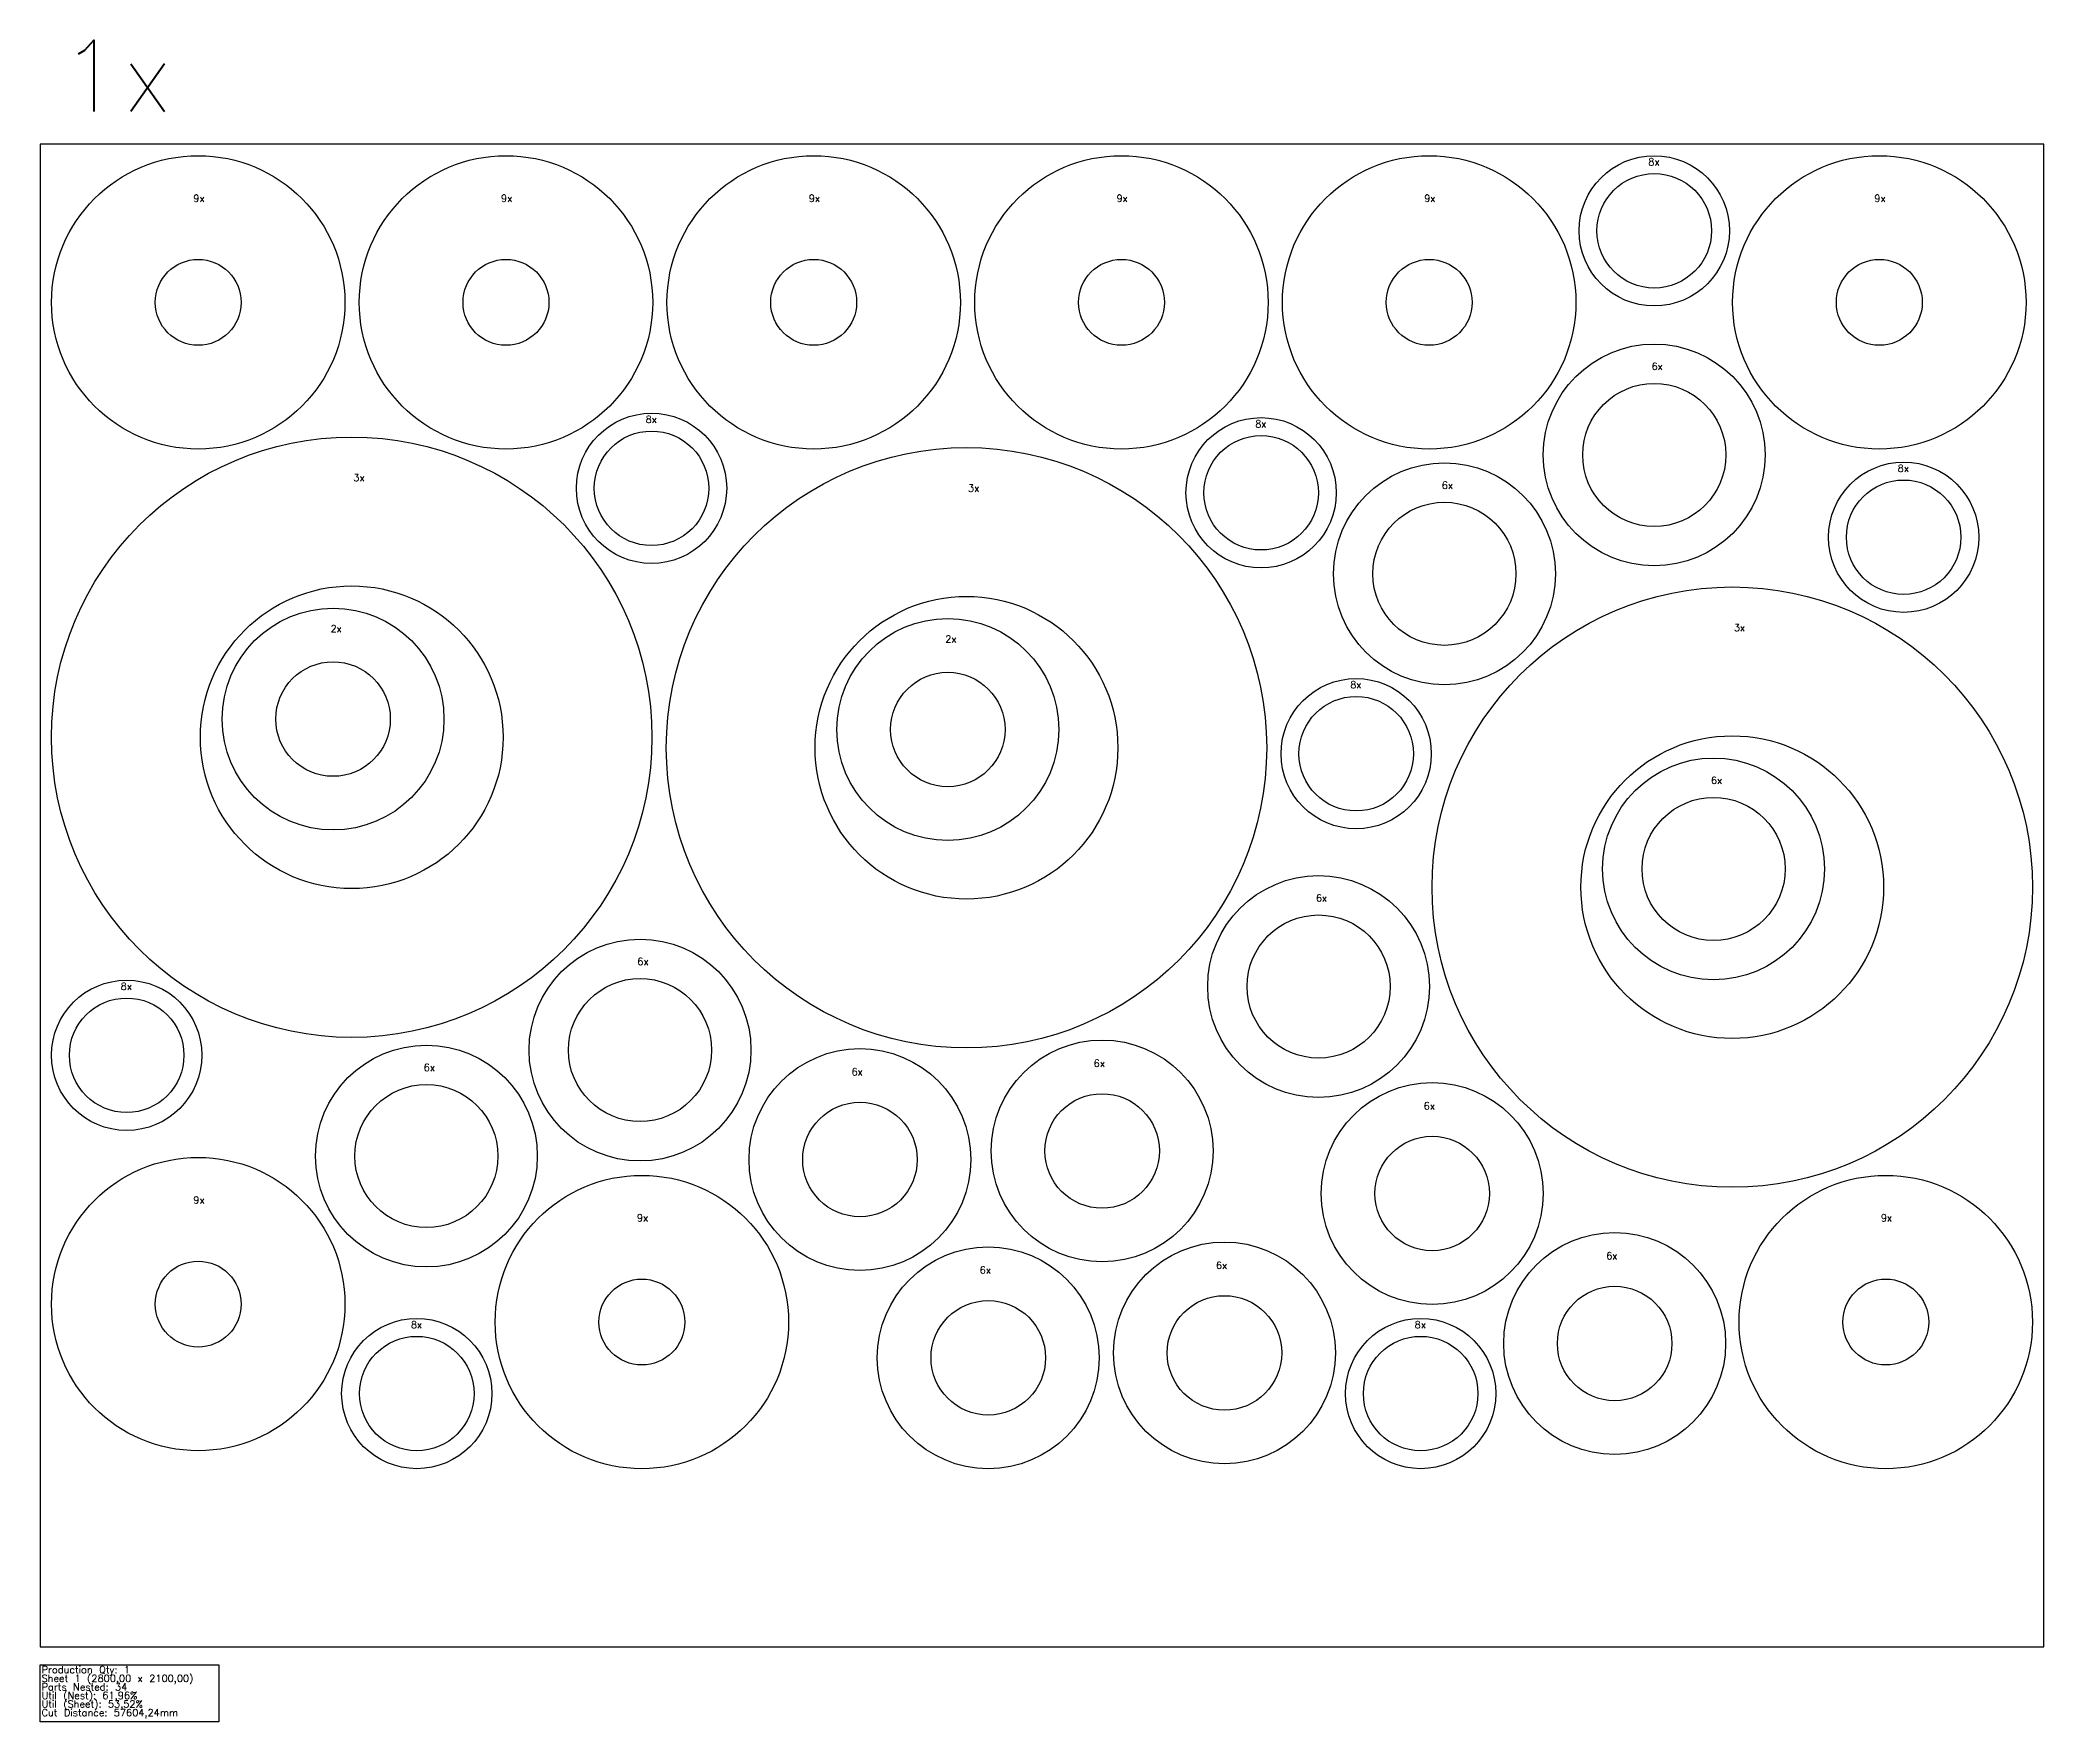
# Model space of a CAD drawing. Header units: millimetres. Extents: x 0 to 2800, y -105 to 2246.
import ezdxf

# ---------------------------------------------------------------- set-up
doc = ezdxf.new("R2010")
doc.units = ezdxf.units.MM
for name, color, linetype in [('--NestedParts--', 7, 'Continuous'), ('sheet', 24, 'Continuous'), ('Stats', 7, 'Continuous'), ('Texto', 7, 'Continuous')]:
    doc.layers.add(name, color=color, linetype=linetype)
doc.styles.get("Standard").update_dxf_attribs({"font": 'txt.shx'})

msp = doc.modelspace()

# ---------------------------------------------------------------- linework, layer by layer
at = {"layer": '--NestedParts--', "color": 7}
for centre, radius in [((221, 1879), 205), ((651, 1879), 205), ((1081, 1879), 205), ((1511, 1879), 205), ((1941, 1879), 205), ((2255.5, 1979), 105), ((2570, 1879), 205), ((2255.5, 1979), 80), ((221, 1879), 60), ((651, 1879), 60), ((1081, 1879), 60), ((1511, 1879), 60), ((1941, 1879), 60), ((2570, 1879), 60), ((2255.5, 1665.7), 155), ((2255.5, 1665.7), 100), ((854.4, 1619.1), 105), ((1706.2, 1612.9), 105), ((435.5, 1271.2), 419.5), ((854.4, 1619.1), 80), ((1706.2, 1612.9), 80), ((1294.5, 1256.5), 419.5), ((1962.3, 1499.6), 155), ((2604, 1550.7), 105), ((2604, 1550.7), 80), ((1962.3, 1499.6), 100), ((435.5, 1271.2), 211.5), ((1294.5, 1256.5), 211.5), ((2364.5, 1061.7), 419.5), ((409.4, 1296.6), 155), ((1268.4, 1282), 155), ((409.4, 1296.6), 80), ((1268.4, 1282), 80), ((1839, 1248.2), 105), ((1839, 1248.2), 80), ((2364.5, 1061.7), 211.5), ((2338.4, 1087.1), 155), ((2338.4, 1087.1), 100), ((1786.5, 922.8), 155), ((1786.5, 922.8), 100), ((838.3, 834), 155), ((121, 826.7), 105), ((838.3, 834), 100), ((121, 826.7), 80), ((539.8, 685.9), 155), ((1484, 693), 155), ((1145.6, 681), 155), ((539.8, 685.9), 100), ((1945.2, 633.5), 155), ((1145.6, 681), 80), ((1484, 693), 80), ((1945.2, 633.5), 80), ((221, 479), 205), ((840.9, 453.9), 205), ((2579, 453.9), 205), ((1654.9, 410.7), 155), ((2200.2, 423.9), 155), ((221, 479), 60), ((1324.9, 403.9), 155), ((840.9, 453.9), 60), ((2579, 453.9), 60), ((1324.9, 403.9), 80), ((1654.9, 410.7), 80), ((2200.2, 423.9), 80), ((526.4, 353.9), 105), ((1929.1, 353.9), 105), ((526.4, 353.9), 80), ((1929.1, 353.9), 80)]:
    msp.add_circle(centre, radius, dxfattribs=at)
at = {"layer": 'sheet', "color": 7}
msp.add_lwpolyline([(0, 0), (2800, 0), (2800, 2100), (0, 2100)], close=True, dxfattribs=at)
at = {"layer": 'Stats', "color": 151}
msp.add_lwpolyline([(0, -25), (250, -25), (250, -105), (0, -105), (0, -25)], close=True, dxfattribs=at)

# ---------------------------------------------------------------- texts
at = {"insert": (28.2, 2245.6), "char_height": 100, "attachment_point": 1}
msp.add_mtext_dynamic_manual_height_columns('1x', width=785.523, gutter_width=1, heights=[0], dxfattribs=at)
at = {"layer": 'Stats', "color": 60}
for s, p in [('Production Qty: 1', (2, -37)), ('Sheet 1 (2800,00 x 2100,00)', (2, -49)), ('Parts Nested: 34', (2, -61)), ('Util (Nest): 61,96%', (2, -73)), ('Util (Sheet): 53,52%', (2, -85)), ('Cut Distance: 57604,24mm', (2, -97))]:
    msp.add_text(s, height=10, dxfattribs=at).set_placement(p)
at = {"layer": 'Texto', "color": 3, "char_height": 10, "width": 53.55, "attachment_point": 1}
for s, insert in [('8x', (2247.2, 2080.4)), ('9x', (214.1, 2029.5)), ('9x', (644.1, 2029.5)), ('9x', (1074.1, 2029.5)), ('9x', (1504.1, 2029.5)), ('9x', (1934.1, 2029.5)), ('9x', (2563.1, 2029.5)), ('6x', (2251.7, 1794.5)), ('8x', (846.1, 1720.5)), ('8x', (1697.9, 1714.2)), ('8x', (2595.7, 1652.1)), ('3x', (437.7, 1638.9)), ('3x', (1296.7, 1624.3)), ('6x', (1958.6, 1628.4)), ('2x', (405.8, 1428)), ('3x', (2366.7, 1429.4)), ('2x', (1264.8, 1413.4)), ('8x', (1830.7, 1349.6)), ('6x', (2334.7, 1215.9)), ('6x', (1782.7, 1051.6)), ('6x', (834.6, 962.8)), ('8x', (112.7, 928.1)), ('6x', (536.1, 814.7)), ('6x', (1472.2, 820.6)), ('6x', (1133.8, 808.6)), ('6x', (1933.4, 761)), ('9x', (214.1, 629.5)), ('9x', (834, 604.5)), ('9x', (2572.1, 604.5)), ('6x', (1643, 538.2)), ('6x', (2188.4, 551.5)), ('6x', (1313, 531.5)), ('8x', (518.1, 455.3)), ('8x', (1920.7, 455.3))]:
    msp.add_mtext(s, dxfattribs=dict(at, insert=insert))

doc.saveas('drawing.dxf')
